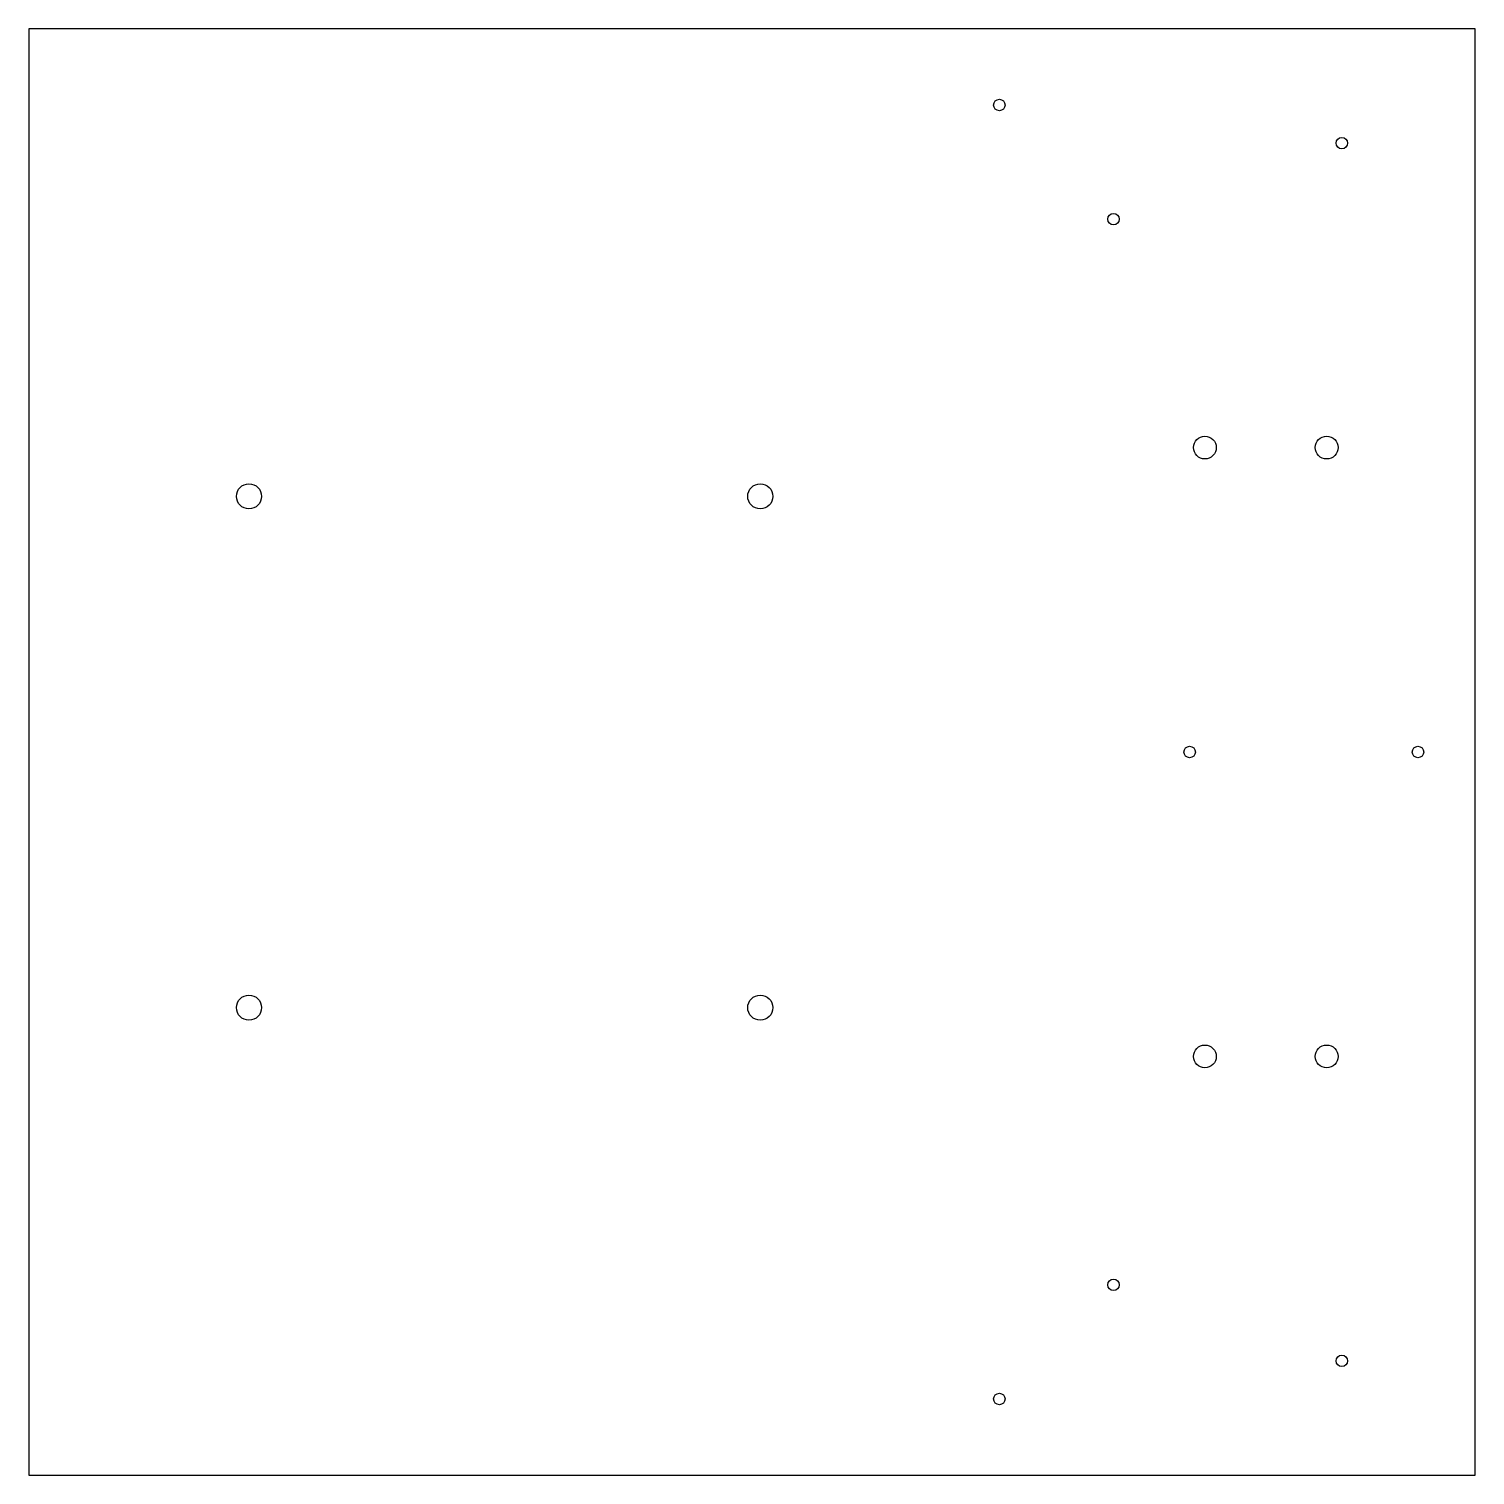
# Model space of a CAD drawing. Header units: metres. Extents: x 0 to 380, y 0 to 380.
import ezdxf

# ---------------------------------------------------------------- set-up
doc = ezdxf.new("R2010")
doc.units = ezdxf.units.M

msp = doc.modelspace()

# ---------------------------------------------------------------- linework, layer by layer
at = {"layer": 'CUT'}
for p, q in [((380, 380), (0, 380)), ((0, 380), (0, 0)), ((380, 0), (380, 380)), ((0, 0), (380, 0))]:
    msp.add_line(p, q, dxfattribs=at)
for centre in [(57.8249, 257.1751), (192.1751, 257.1751), (57.8249, 122.8249), (192.1751, 122.8249)]:
    msp.add_circle(centre, 3.3, dxfattribs=at)
at = {"layer": 'DRILL3_CSK6'}
for centre in [(255, 360), (345, 350), (285, 330), (305, 190), (365, 190), (285, 50), (345, 30), (255, 20)]:
    msp.add_circle(centre, 1.5, dxfattribs=at)
at = {"layer": 'REAM6'}
for centre in [(309, 270), (341, 270), (309, 110), (341, 110)]:
    msp.add_circle(centre, 3, dxfattribs=at)

doc.saveas('drawing.dxf')
